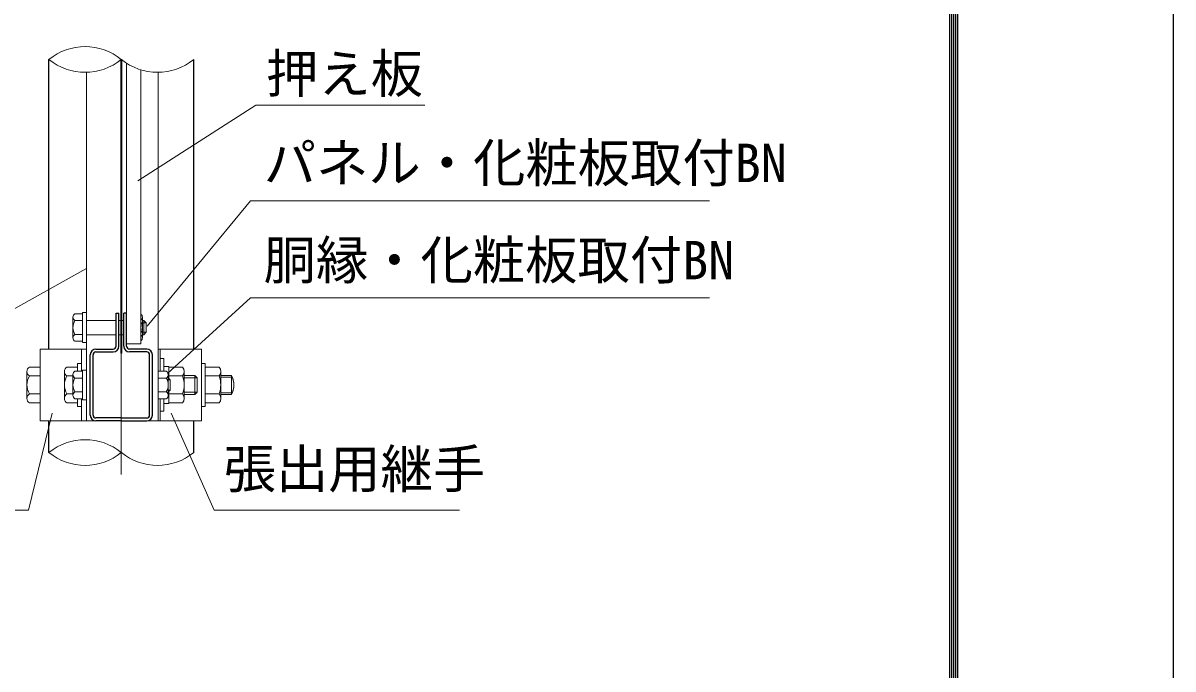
# Model space of a CAD drawing. Units: millimetres, scale not verified. Extents: x -4200 to 4200, y -2970 to 2970.
# Drawn here: x 2758 to 4200, y -1350 to -540 of the extents above; entities that cross this region are included whole.
import ezdxf
from ezdxf.enums import TextEntityAlignment as Align

# ---------------------------------------------------------------- set-up
doc = ezdxf.new("R2010")
doc.units = ezdxf.units.MM
doc.header["$LTSCALE"] = 10
doc.linetypes.add('USER1', pattern=[50.8, 31.75, -6.35, 6.35, -6.35])
for name, color, linetype, lineweight in [('0-0_D-TTL', 7, 'Continuous', 25), ('0-2_D-STR1', 1, 'Continuous', 25), ('0-3_D-STR3', 3, 'Continuous', 13), ('0-4_D-BMK', 2, 'USER1', 13), ('0-5_D-STR-DIM', 7, 'Continuous', 13), ('0-B_D-STR-TXT', 7, 'Continuous', 13), ('0-E_D-STR2', 7, 'Continuous', 13)]:
    doc.layers.add(name, color=color, linetype=linetype, lineweight=lineweight)
doc.styles.add('ＭＳ ゴシック', font='')
doc.styles.get('ＭＳ ゴシック').set_extended_font_data('MS Gothic')

msp = doc.modelspace()

# ---------------------------------------------------------------- linework, layer by layer
at = {"layer": '0-0_D-TTL', "color": 2}
msp.add_lwpolyline([(-4200, 2970), (4200, 2970), (4200, -2970), (-4200, -2970)], close=True, dxfattribs=at)
at = {"layer": '0-0_D-TTL'}
for points in [[(-3930, 2750), (3930, 2750), (3930, -2750), (-3930, -2750)], [(-3927.5, 2747.5), (3927.5, 2747.5), (3927.5, -2747.5), (-3927.5, -2747.5)], [(-3925, 2745), (3925, 2745), (3925, -2745), (-3925, -2745)], [(-3922.5, 2742.5), (3922.5, 2742.5), (3922.5, -2742.5), (-3922.5, -2742.5)], [(-3920, 2740), (3920, 2740), (3920, -2740), (-3920, -2740)]]:
    msp.add_lwpolyline(points, close=True, dxfattribs=at)
at = {"layer": '0-2_D-STR1'}
for p, q in [((2790.83, -948.87), (2790.83, -585.7)), ((2972.33, -948.87), (2972.33, -585.7)), ((2878.58, -945.27), (2878.58, -903.87)), ((2884.58, -945.27), (2884.58, -903.87)), ((2888.18, -903.87), (2884.58, -903.87)), ((2888.18, -945.27), (2888.18, -903.87)), ((2849.78, -948.87), (2871.38, -948.87)), ((2913.38, -948.87), (2891.78, -948.87)), ((2842.58, -1031.67), (2842.58, -956.07)), ((2846.18, -1031.67), (2846.18, -956.07)), ((2849.78, -952.47), (2871.38, -952.47)), ((2913.38, -952.47), (2891.78, -952.47)), ((2916.98, -1031.67), (2916.98, -956.07)), ((2920.58, -1031.67), (2920.58, -956.07)), ((2881.58, -1035.27), (2849.78, -1035.27)), ((2881.58, -1035.27), (2913.38, -1035.27)), ((2790.83, -1054.5), (2790.83, -1038.87)), ((2790.83, -1078.58), (2790.83, -1038.87)), ((2881.58, -1038.87), (2849.78, -1038.87)), ((2881.58, -1038.87), (2913.38, -1038.87)), ((2972.33, -1078.58), (2972.33, -1038.87))]:
    msp.add_line(p, q, dxfattribs=at)
msp.add_lwpolyline([(2874.98, -945.27), (2874.98, -903.87), (2878.58, -903.87)], dxfattribs=at)
for centre, radius, start, end in [((2849.78, -956.07), 7.2, 90, 180), ((2871.38, -945.27), 3.6, 270, 0), ((2871.38, -945.27), 7.2, 270, 0), ((2891.78, -945.27), 7.2, 180, 270), ((2891.78, -945.27), 3.6, 180, 270), ((2913.38, -956.07), 7.2, 0, 90), ((2849.78, -956.07), 3.6, 90, 180), ((2913.38, -956.07), 3.6, 0, 90), ((2849.78, -1031.67), 7.2, 180, 270), ((2849.78, -1031.67), 3.6, 180, 270), ((2913.38, -1031.67), 7.2, 270, 0), ((2913.38, -1031.67), 3.6, 270, 0)]:
    msp.add_arc(centre, radius, start, end, dxfattribs=at)
at = {"layer": '0-3_D-STR3'}
for p, q in [((2837.78, -1038.87), (2837.78, -601.76)), ((2927.78, -1038.87), (2927.78, -601.77)), ((2823.44, -904.62), (2832.98, -904.62)), ((2832.98, -903.12), (2832.98, -940.62)), ((2832.98, -903.12), (2837.78, -903.12)), ((2832.98, -904.62), (2832.98, -939.12)), ((2832.98, -904.62), (2832.98, -939.12)), ((2837.78, -903.12), (2837.78, -940.62)), ((2837.78, -904.62), (2837.78, -939.12)), ((2888.18, -940.62), (2888.18, -903.12)), ((2820.98, -908.88), (2820.98, -934.87)), ((2823.44, -913.14), (2832.98, -913.14)), ((2837.78, -912.87), (2874.98, -912.87)), ((2878.58, -912.87), (2880.98, -912.87)), ((2882.18, -912.87), (2884.58, -912.87)), ((2907.98, -934.87), (2907.98, -908.88)), ((2907.98, -912.87), (2909.78, -912.87)), ((2907.98, -912.87), (2909.78, -912.87)), ((2907.98, -915.87), (2912.78, -915.87)), ((2909.78, -930.87), (2909.78, -912.87)), ((2912.78, -915.87), (2909.78, -912.87)), ((2912.78, -927.87), (2912.78, -915.87)), ((2823.44, -930.61), (2832.98, -930.61)), ((2837.78, -930.87), (2874.98, -930.87)), ((2878.58, -930.87), (2880.98, -930.87)), ((2882.18, -930.87), (2884.58, -930.87)), ((2907.98, -930.87), (2909.78, -930.87)), ((2907.98, -930.87), (2909.78, -930.87)), ((2912.78, -927.87), (2909.78, -930.87)), ((2823.44, -939.12), (2832.98, -939.12)), ((2831.48, -976.62), (2831.48, -948.87)), ((2832.98, -940.62), (2837.78, -940.62)), ((2927.78, -948.87), (2981.93, -948.87)), ((2930.18, -948.87), (2930.18, -976.62)), ((2981.93, -948.87), (2981.93, -1038.87)), ((2930.18, -960.87), (2934.98, -960.87)), ((2930.18, -960.87), (2934.98, -960.87)), ((2934.98, -976.62), (2934.98, -960.87)), ((2763.23, -976.99), (2763.23, -1010.76)), ((2766.47, -971.37), (2779.73, -971.37)), ((2810.18, -976.99), (2810.18, -1010.76)), ((2813.42, -971.37), (2826.68, -971.37)), ((2823.44, -976.62), (2832.98, -976.62)), ((2826.68, -966.87), (2826.68, -976.62)), ((2831.48, -966.87), (2826.68, -966.87)), ((2832.98, -975.12), (2832.98, -1012.62)), ((2832.98, -975.12), (2837.78, -975.12)), ((2832.98, -976.62), (2832.98, -1011.12)), ((2832.98, -976.62), (2832.98, -1011.12)), ((2832.98, -976.62), (2832.98, -1011.12)), ((2837.78, -975.12), (2837.78, -1012.62)), ((2837.78, -976.62), (2837.78, -1011.12)), ((2937.92, -976.62), (2927.78, -976.62)), ((2934.98, -970.77), (2940.98, -970.77)), ((2937.38, -970.77), (2940.98, -970.77)), ((2940.98, -976.62), (2940.98, -970.77)), ((2940.98, -985.67), (2940.98, -970.77)), ((2940.98, -971.37), (2958.38, -971.37)), ((2960.48, -976.54), (2960.48, -1011.18)), ((2981.93, -966.87), (2981.93, -1020.87)), ((2986.73, -971.37), (2986.73, -1016.37)), ((2986.73, -971.37), (3004.13, -971.37)), ((3006.23, -976.54), (3006.23, -1011.18)), ((2766.47, -982.6), (2779.73, -982.6)), ((2813.42, -982.6), (2820.98, -982.6)), ((2820.98, -980.88), (2820.98, -1006.86)), ((2823.44, -985.14), (2832.98, -985.14)), ((2937.92, -985.14), (2927.78, -985.14)), ((2940.38, -980.88), (2940.38, -1006.86)), ((2940.38, -985.07), (2942.78, -987.47)), ((2940.98, -982.62), (2958.38, -982.62)), ((2973.68, -981.87), (2960.48, -981.87)), ((2960.48, -984.87), (2976.68, -984.87)), ((2973.68, -981.87), (2976.68, -984.87)), ((2973.68, -981.87), (2973.68, -1005.87)), ((2976.68, -984.87), (2976.68, -1002.87)), ((2986.73, -982.62), (3004.13, -982.62)), ((3006.23, -981.87), (3019.73, -981.87)), ((3006.23, -983.91), (3020.7, -983.91)), ((3019.73, -981.87), (3019.73, -1005.87)), ((2766.47, -1005.15), (2779.73, -1005.15)), ((2813.42, -1005.15), (2820.98, -1005.15)), ((2823.44, -1002.61), (2832.98, -1002.61)), ((2937.92, -1002.61), (2927.78, -1002.61)), ((2940.38, -1000.28), (2942.78, -1000.28)), ((2940.38, -1002.68), (2942.78, -1000.28)), ((2940.98, -1016.97), (2940.98, -1002.08)), ((2940.98, -1005.12), (2958.38, -1005.12)), ((2960.48, -1002.87), (2976.68, -1002.87)), ((2973.68, -1005.87), (2960.48, -1005.87)), ((2973.68, -1005.87), (2976.68, -1002.87)), ((2986.73, -1005.12), (3004.13, -1005.12)), ((3006.23, -1003.84), (3020.7, -1003.84)), ((3006.23, -1005.87), (3019.73, -1005.87)), ((2766.47, -1016.37), (2779.73, -1016.37)), ((2813.42, -1016.37), (2826.68, -1016.37)), ((2823.44, -1011.12), (2832.98, -1011.12)), ((2826.68, -1011.12), (2826.68, -1020.87)), ((2831.48, -1020.87), (2826.68, -1020.87)), ((2831.48, -1038.87), (2831.48, -1011.12)), ((2832.98, -1012.62), (2837.78, -1012.62)), ((2937.92, -1011.12), (2927.78, -1011.12)), ((2930.18, -1011.12), (2930.18, -1038.87)), ((2934.98, -1026.87), (2934.98, -1011.12)), ((2934.98, -1016.97), (2940.98, -1016.97)), ((2937.38, -1016.97), (2940.98, -1016.97)), ((2940.98, -1016.97), (2940.98, -1011.12)), ((2940.98, -1016.37), (2958.38, -1016.37)), ((2986.73, -1020.87), (2981.93, -1020.87)), ((2986.73, -1016.37), (3004.13, -1016.37)), ((2930.18, -1026.87), (2934.98, -1026.87)), ((2837.78, -1038.87), (2981.93, -1038.87))]:
    msp.add_line(p, q, dxfattribs=at)
for points in [[(2906.17, -598.71), (2906.17, -942.12), (2888.18, -942.12), (2888.18, -590.46)], [(2907.98, -927.87), (2912.78, -927.87), (2912.78, -915.87)], [(2837.78, -1038.87), (2779.73, -1038.87), (2779.73, -948.87), (2837.78, -948.87)], [(2986.73, -1020.87), (2986.73, -966.87), (2981.93, -966.87)], [(2940.38, -987.47), (2942.78, -987.47), (2942.78, -1000.28)]]:
    msp.add_lwpolyline(points, dxfattribs=at)
for centre, radius, start, end in [((2825.9, -908.88), 4.92, 120, 240), ((2903.06, -908.88), 4.92, 309.18902, 50.81098), ((2837.71, -921.87), 16.73, 148.543, 211.457), ((2891.25, -921.87), 16.73, 333.09988, 26.90012), ((2825.9, -934.87), 4.92, 120, 240), ((2903.06, -934.87), 4.92, 309.18902, 50.81098), ((2769.71, -976.99), 6.48, 120, 240), ((2816.66, -976.99), 6.48, 120, 240), ((2825.9, -980.88), 4.92, 120, 240), ((2935.46, -980.88), 4.92, 300, 60), ((2951.95, -977), 8.55, 318.83491, 41.16509), ((2997.7, -977), 8.55, 318.83491, 41.16509), ((2784.47, -993.87), 21.24, 147.93138, 212.06862), ((2831.42, -993.87), 21.24, 147.93138, 212.06862), ((2837.71, -993.87), 16.73, 148.543, 211.457), ((2923.65, -993.87), 16.73, 328.543, 31.457), ((2929.3, -993.87), 31.18, 338.85295, 21.14705), ((2975.05, -993.87), 31.18, 338.85295, 21.14705), ((2997.23, -993.87), 25.5, 331.92751, 28.07249), ((2997.23, -993.87), 25.5, 340.25008, 19.74992), ((2769.71, -1010.76), 6.48, 120, 240), ((2816.66, -1010.76), 6.48, 120, 240), ((2825.9, -1006.86), 4.92, 120, 240), ((2935.46, -1006.86), 4.92, 300, 60), ((2951.94, -1010.75), 8.55, 318.86505, 41.13495), ((2997.69, -1010.75), 8.55, 318.86505, 41.13495)]:
    msp.add_arc(centre, radius, start, end, dxfattribs=at)
at = {"layer": '0-4_D-BMK'}
msp.add_line((2881.58, -1106.22), (2881.58, -585.7), dxfattribs=at)
msp.add_line((2881.58, -1106.22), (2881.58, -585.7), dxfattribs=at)
at = {"layer": '0-5_D-STR-DIM'}
for centre, start, end in [((2836.21, -641.68), 50.97549, 129.02451), ((2836.21, -529.71), 230.97549, 309.02451), ((2926.96, -529.71), 230.97549, 309.02451), ((2836.21, -1134.57), 50.97549, 129.02451), ((2836.21, -1022.6), 230.97549, 309.02451), ((2926.96, -1022.6), 230.97549, 309.02451)]:
    msp.add_arc(centre, 72.06, start, end, dxfattribs=at)
at = {"layer": '0-B_D-STR-TXT'}
for p, q in [((3050.23, -643.25), (2902.4, -737.9)), ((3050.23, -643.25), (3261.91, -643.25)), ((3043.58, -762.86), (2914.05, -920.33)), ((3043.58, -762.86), (3619.11, -762.86)), ((2691.6, -929.42), (2837.13, -848.41)), ((3043.58, -884.77), (2939.46, -979.54)), ((3043.58, -884.77), (3619.11, -884.77)), ((2765.16, -1150.72), (2794.69, -1029.21)), ((2998, -1150.72), (2943.92, -1029.09)), ((2765.16, -1150.72), (2457.55, -1150.72)), ((2998, -1150.72), (3305.61, -1150.72))]:
    msp.add_line(p, q, dxfattribs=at)
at = {"layer": '0-E_D-STR2'}
for p, q in [((2880.98, -954.12), (2880.98, -586.18)), ((2882.18, -954.12), (2882.18, -586.18)), ((2882.18, -954.12), (2880.98, -954.12))]:
    msp.add_line(p, q, dxfattribs=at)

# ---------------------------------------------------------------- texts
at = {"layer": '0-B_D-STR-TXT', "style": 'ＭＳ ゴシック'}
for s, p in [('押え板', (3063.03, -641.92)), ('パネル・化粧板取付BN', (3060.15, -753.89)), ('胴縁・化粧板取付BN', (3059.9, -875.79)), ('張出用継手', (3009.8, -1137.57))]:
    msp.add_text(s, height=48.09, dxfattribs=at).set_placement(p, align=Align.BOTTOM_LEFT)

doc.saveas('drawing.dxf')
